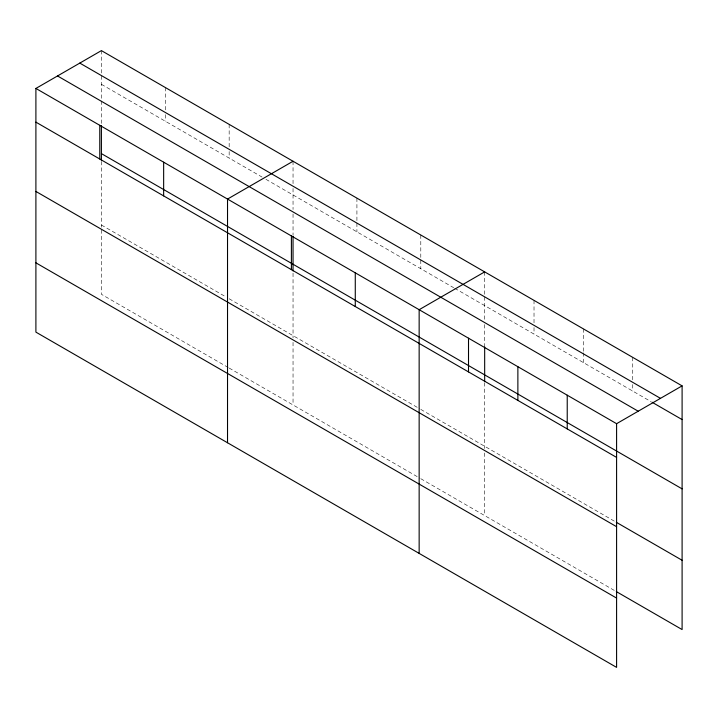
<?xml version="1.0" encoding="UTF-8"?>
<svg xmlns="http://www.w3.org/2000/svg" width="718" height="718" viewBox="0 0 718 718"><rect width="100%" height="100%" fill="white"/><g stroke="black" fill="none" stroke-linecap="round" stroke-linejoin="round"><path stroke-width="0.54" stroke-dasharray="3.59 2.69" d="M101.409 123.442L101.409 74.537M101.409 84.32L262.07 177.077M265.938 179.312L453.695 287.712M454.665 288.268L651.127 401.694M101.409 225.012L226.26 297.09M229.159 298.769L419.824 408.838M420.793 409.404L615.317 521.708M228.198 367.499L101.409 294.308L101.409 228.36M229.159 368.065L419.824 478.134M420.793 478.7L615.317 591.004M632.737 357.376L632.737 380.208M632.737 384.561L632.737 391.077M583.384 328.88L583.384 351.712M583.384 352.798L583.384 362.581M534.021 300.384L534.021 323.217M534.021 327.561L534.021 334.085M484.668 271.889L484.668 295.807M484.668 296.893L484.668 320.12M484.668 324.59L484.668 346.947M484.668 382.694L484.668 448.517M484.668 452.986L484.668 515.578M420.793 235.01L420.793 268.711M356.918 198.132L356.918 222.05M356.918 223.136L356.918 231.833M293.043 161.254L293.043 184.086M293.043 188.43L293.043 209.485M293.043 213.955L293.043 235.19M293.043 273.172L293.043 337.882M293.043 342.351L293.043 404.943M229.159 124.376L229.159 147.208M229.159 151.552L229.159 158.077M165.284 87.497L165.284 110.33M165.284 114.674L165.284 121.198M101.409 50.619L101.409 73.451M101.409 161.424L101.409 227.247"/><path stroke-width="1.08" d="M101.409 160.311L101.409 125.677M616.591 526.698L616.591 423.692L35.9 88.44L35.9 332.129L616.591 667.381L616.591 526.698L35.9 191.437M616.286 591.569L682.1 629.56L682.1 385.871L101.409 50.619L35.9 88.44M293.043 161.254L227.525 199.074L227.525 442.764M484.668 271.889L419.15 309.709L419.15 553.399M616.591 423.692L682.1 385.871M79.797 63.094L660.479 398.355M652.097 402.259L682.1 419.581M57.521 75.955L638.203 411.217M101.409 153.616L682.1 488.868M35.9 122.141L616.591 457.402M616.286 522.273L682.1 560.264M35.9 262.833L616.591 598.085M567.229 395.196L567.229 428.906M517.875 366.701L517.875 400.411M484.668 346.947L484.668 381.581M468.513 338.205L468.513 371.906M355.275 272.831L355.275 306.532M293.043 236.312L293.043 270.946M291.4 235.953L291.4 269.654M163.65 162.196L163.65 195.897M99.775 125.318L99.775 159.019"/></g></svg>
